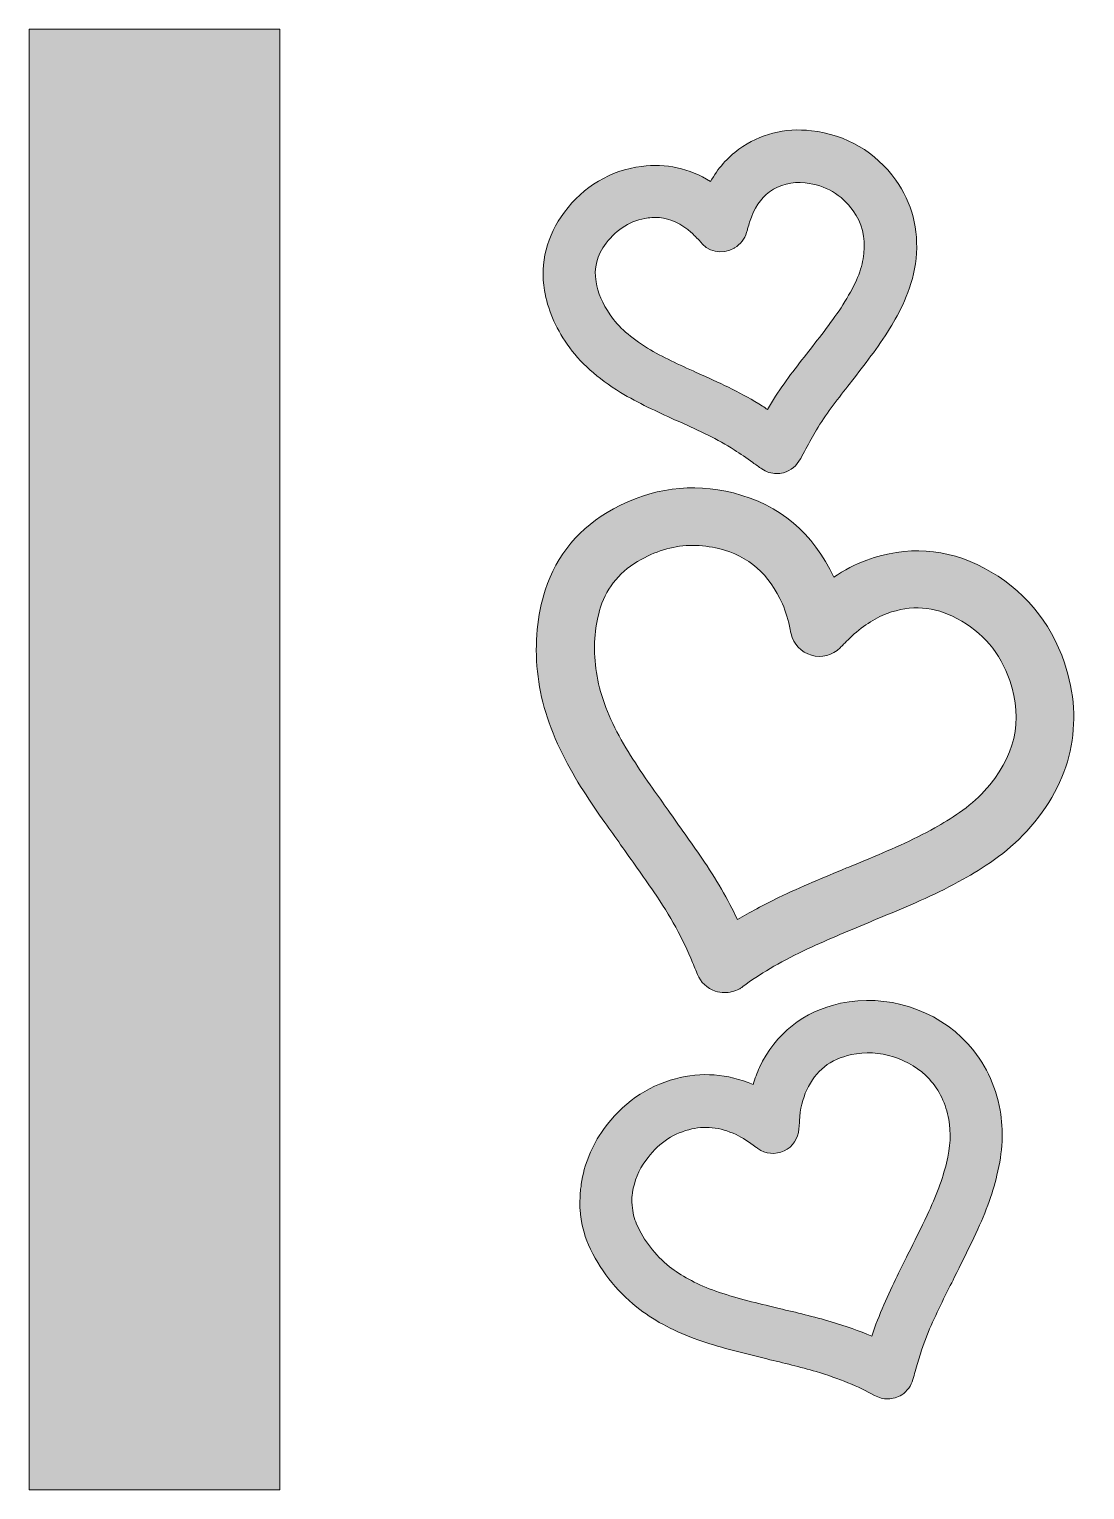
# Model space of a CAD drawing. Header units: inches. Extents: x -11 to 22.4, y -2.2 to 15.4.
# Drawn here: x -10.33 to -5.28, y 0.38 to 7.38 of the extents above; entities that cross this region are included whole.
import ezdxf

# ---------------------------------------------------------------- set-up
doc = ezdxf.new("R2010")
doc.units = ezdxf.units.IN
doc.header["$MEASUREMENT"] = 0
doc.layers.add('Layer 1', color=7, linetype='Continuous')

msp = doc.modelspace()

# ---------------------------------------------------------------- hatches: boundary and pattern name
at = {"layer": 'Layer 1', "true_color": 0xcbc6c6}
h = msp.add_hatch(color=9, dxfattribs=at)
h.dxf.hatch_style = 2
h.paths.add_polyline_path([(-9.1339, 0.3833), (-10.3339, 0.3833), (-10.3339, 7.3833), (-9.1339, 7.3833)])
at = {"layer": 'Layer 1', "true_color": 0xe30781}
h = msp.add_hatch(color=222, dxfattribs=at)
h.dxf.hatch_style = 2
edge = h.paths.add_edge_path()
edge.add_spline(control_points=[(-6.7531, 5.2536), (-6.7781, 5.2536), (-6.8031, 5.262), (-6.8239, 5.2759), (-6.8378, 5.2856), (-6.8531, 5.2967), (-6.867, 5.3064), (-6.8975, 5.3286), (-6.9267, 5.3481), (-6.9559, 5.3675), (-7.0364, 5.4189), (-7.1239, 5.4592), (-7.217, 5.5009), (-7.217, 5.5009), (-7.242, 5.512), (-7.242, 5.512), (-7.3267, 5.5509), (-7.4156, 5.5911), (-7.5003, 5.6425), (-7.6114, 5.7106), (-7.6961, 5.7856), (-7.7559, 5.8731), (-7.8142, 5.9578), (-7.8503, 6.0425), (-7.8656, 6.1314), (-7.8878, 6.2634), (-7.8545, 6.3925), (-7.7698, 6.5064), (-7.6781, 6.63), (-7.5503, 6.7064), (-7.4003, 6.7259), (-7.2836, 6.7411), (-7.1711, 6.7161), (-7.0698, 6.6536), (-7.035, 6.7161), (-6.9892, 6.7675), (-6.9336, 6.8078), (-6.8323, 6.8814), (-6.7156, 6.912), (-6.5864, 6.8967), (-6.4184, 6.8773), (-6.2795, 6.7953), (-6.1823, 6.6606), (-6.1045, 6.5509), (-6.0711, 6.4245), (-6.085, 6.2842), (-6.0989, 6.1495), (-6.1573, 6.0384), (-6.2017, 5.9648), (-6.2559, 5.8731), (-6.3211, 5.7898), (-6.3823, 5.7106), (-6.3823, 5.7106), (-6.4114, 5.6731), (-6.4114, 5.6731), (-6.467, 5.6023), (-6.5184, 5.5356), (-6.5628, 5.4634), (-6.5795, 5.4342), (-6.5961, 5.4036), (-6.6128, 5.3717), (-6.6211, 5.3564), (-6.6295, 5.3411), (-6.6378, 5.3259), (-6.6378, 5.3259), (-6.6392, 5.3245), (-6.6392, 5.3245), (-6.6559, 5.2911), (-6.685, 5.2675), (-6.7198, 5.2578), (-6.7323, 5.255), (-6.7434, 5.2536), (-6.7531, 5.2536)], knot_values=[0, 0, 0, 0, 1, 1, 1, 2, 2, 2, 3, 3, 3, 4, 4, 4, 5, 5, 5, 6, 6, 6, 7, 7, 7, 8, 8, 8, 9, 9, 9, 10, 10, 10, 11, 11, 11, 12, 12, 12, 13, 13, 13, 14, 14, 14, 15, 15, 15, 16, 16, 16, 17, 17, 17, 18, 18, 18, 19, 19, 19, 20, 20, 20, 21, 21, 21, 22, 22, 22, 23, 23, 23, 24, 24, 24, 24], degree=3, periodic=1)
edge = h.paths.add_edge_path()
edge.add_spline(control_points=[(-7.335, 6.4814), (-7.3461, 6.4814), (-7.3573, 6.48), (-7.3684, 6.4786), (-7.4517, 6.4675), (-7.517, 6.4273), (-7.5698, 6.3578), (-7.6142, 6.2995), (-7.6295, 6.2384), (-7.6184, 6.1731), (-7.61, 6.1203), (-7.5878, 6.0689), (-7.5503, 6.0148), (-7.51, 5.955), (-7.4531, 5.905), (-7.3711, 5.855), (-7.2989, 5.8106), (-7.2211, 5.7759), (-7.1378, 5.7384), (-7.1378, 5.7384), (-7.1128, 5.7273), (-7.1128, 5.7273), (-7.0156, 5.6828), (-6.9156, 5.637), (-6.8211, 5.5773), (-6.8128, 5.5717), (-6.8045, 5.5661), (-6.7961, 5.5606), (-6.7906, 5.5717), (-6.7836, 5.5814), (-6.7781, 5.5925), (-6.7267, 5.6773), (-6.6684, 5.7523), (-6.61, 5.8259), (-6.61, 5.8259), (-6.5809, 5.8634), (-6.5809, 5.8634), (-6.5211, 5.9411), (-6.4642, 6.0134), (-6.417, 6.0925), (-6.367, 6.1759), (-6.342, 6.2425), (-6.335, 6.3078), (-6.3267, 6.387), (-6.3434, 6.455), (-6.3864, 6.5134), (-6.442, 6.5911), (-6.5184, 6.6356), (-6.6156, 6.6467), (-6.6809, 6.6536), (-6.7378, 6.6398), (-6.7864, 6.6036), (-6.8309, 6.5717), (-6.8614, 6.5259), (-6.8823, 6.4592), (-6.885, 6.4495), (-6.8878, 6.4384), (-6.892, 6.4273), (-6.8934, 6.4203), (-6.8948, 6.4148), (-6.8975, 6.4092), (-6.9059, 6.3786), (-6.9267, 6.3523), (-6.9545, 6.3356), (-6.9545, 6.3356), (-6.9559, 6.3342), (-6.9559, 6.3342), (-7.0128, 6.3009), (-7.0878, 6.3161), (-7.1239, 6.3717), (-7.1281, 6.3759), (-7.1323, 6.38), (-7.1364, 6.3842), (-7.1517, 6.3995), (-7.1656, 6.4134), (-7.1781, 6.4231), (-7.2295, 6.462), (-7.2809, 6.4814), (-7.335, 6.4814)], knot_values=[0, 0, 0, 0, 1, 1, 1, 2, 2, 2, 3, 3, 3, 4, 4, 4, 5, 5, 5, 6, 6, 6, 7, 7, 7, 8, 8, 8, 9, 9, 9, 10, 10, 10, 11, 11, 11, 12, 12, 12, 13, 13, 13, 14, 14, 14, 15, 15, 15, 16, 16, 16, 17, 17, 17, 18, 18, 18, 19, 19, 19, 20, 20, 20, 21, 21, 21, 22, 22, 22, 23, 23, 23, 24, 24, 24, 25, 25, 25, 26, 26, 26, 26], degree=3, periodic=1)
edge = h.paths.add_edge_path()
edge.add_spline(control_points=[(-7.1156, 6.3634), (-7.1156, 6.3634), (-7.1156, 6.3634), (-7.1156, 6.3634), (-7.1156, 6.3634), (-7.1156, 6.3634), (-7.1156, 6.3634)], knot_values=[0, 0, 0, 0, 1, 1, 1, 2, 2, 2, 2], degree=3, periodic=1)
h = msp.add_hatch(color=222, dxfattribs=at)
h.dxf.hatch_style = 2
edge = h.paths.add_edge_path()
edge.add_spline(control_points=[(-7.0031, 2.7661), (-7.0184, 2.7661), (-7.0336, 2.7689), (-7.0475, 2.7731), (-7.0864, 2.787), (-7.117, 2.8161), (-7.1323, 2.8536), (-7.1323, 2.8536), (-7.1406, 2.8731), (-7.1406, 2.8731), (-7.1461, 2.8856), (-7.1503, 2.8981), (-7.1559, 2.9106), (-7.2017, 3.0231), (-7.2628, 3.1342), (-7.342, 3.2495), (-7.3934, 3.3245), (-7.4475, 3.4009), (-7.5003, 3.4745), (-7.5253, 3.5106), (-7.5503, 3.5453), (-7.5767, 3.5814), (-7.642, 3.6745), (-7.717, 3.7856), (-7.7781, 3.9078), (-7.8461, 4.0439), (-7.8864, 4.1745), (-7.8989, 4.305), (-7.9128, 4.4425), (-7.9003, 4.5731), (-7.8614, 4.6953), (-7.8073, 4.8634), (-7.6975, 4.9953), (-7.535, 5.0842), (-7.3517, 5.1842), (-7.1586, 5.2106), (-6.96, 5.1606), (-6.7392, 5.105), (-6.5767, 4.9689), (-6.4795, 4.7564), (-6.4295, 4.7911), (-6.3767, 4.8189), (-6.3211, 4.8384), (-6.1323, 4.9092), (-5.9378, 4.8967), (-5.7586, 4.8009), (-5.5739, 4.7023), (-5.4406, 4.5453), (-5.3739, 4.3467), (-5.2767, 4.0564), (-5.3392, 3.7773), (-5.5545, 3.5398), (-5.6517, 3.4328), (-5.7684, 3.3606), (-5.86, 3.3092), (-5.9809, 3.2411), (-6.1045, 3.1884), (-6.2211, 3.1398), (-6.2517, 3.1273), (-6.2836, 3.1148), (-6.3142, 3.1009), (-6.417, 3.0578), (-6.5239, 3.0148), (-6.6239, 2.9661), (-6.7434, 2.9092), (-6.835, 2.855), (-6.9142, 2.7953), (-6.9225, 2.7884), (-6.9295, 2.7856), (-6.9336, 2.7828), (-6.9531, 2.7731), (-6.9781, 2.7661), (-7.0031, 2.7661)], knot_values=[0, 0, 0, 0, 1, 1, 1, 2, 2, 2, 3, 3, 3, 4, 4, 4, 5, 5, 5, 6, 6, 6, 7, 7, 7, 8, 8, 8, 9, 9, 9, 10, 10, 10, 11, 11, 11, 12, 12, 12, 13, 13, 13, 14, 14, 14, 15, 15, 15, 16, 16, 16, 17, 17, 17, 18, 18, 18, 19, 19, 19, 20, 20, 20, 21, 21, 21, 22, 22, 22, 23, 23, 23, 24, 24, 24, 24], degree=3, periodic=1)
edge = h.paths.add_edge_path()
edge.add_spline(control_points=[(-7.1559, 4.9092), (-7.2392, 4.9092), (-7.3211, 4.887), (-7.4017, 4.8425), (-7.5003, 4.7884), (-7.5642, 4.7134), (-7.5961, 4.6134), (-7.6239, 4.5273), (-7.6323, 4.437), (-7.6211, 4.337), (-7.6114, 4.2398), (-7.5809, 4.1425), (-7.5281, 4.0356), (-7.4753, 3.9314), (-7.41, 3.8342), (-7.3475, 3.7453), (-7.3225, 3.7106), (-7.2975, 3.6745), (-7.2725, 3.6398), (-7.2198, 3.5648), (-7.1642, 3.487), (-7.1114, 3.4106), (-7.0434, 3.3106), (-6.9864, 3.2134), (-6.9406, 3.1161), (-6.8823, 3.1509), (-6.817, 3.1856), (-6.7434, 3.2217), (-6.6364, 3.2731), (-6.5253, 3.3189), (-6.4184, 3.3634), (-6.3878, 3.3759), (-6.3573, 3.3884), (-6.3267, 3.4009), (-6.2184, 3.4467), (-6.1017, 3.4953), (-5.9948, 3.5564), (-5.9225, 3.5967), (-5.8295, 3.6536), (-5.7586, 3.7314), (-5.61, 3.8939), (-5.5698, 4.0675), (-5.6364, 4.262), (-5.6809, 4.3939), (-5.7656, 4.4939), (-5.8892, 4.5592), (-5.9989, 4.6175), (-6.1086, 4.6259), (-6.2239, 4.5828), (-6.2864, 4.5592), (-6.3448, 4.5203), (-6.4031, 4.4648), (-6.4128, 4.455), (-6.4225, 4.4453), (-6.4323, 4.4356), (-6.4378, 4.43), (-6.4434, 4.4245), (-6.4489, 4.4189), (-6.485, 4.3828), (-6.5378, 4.3689), (-6.5864, 4.3828), (-6.635, 4.3967), (-6.6725, 4.437), (-6.6836, 4.4856), (-6.6836, 4.4856), (-6.685, 4.4911), (-6.685, 4.4911), (-6.6864, 4.4967), (-6.6878, 4.5023), (-6.6878, 4.5064), (-6.6961, 4.5495), (-6.7086, 4.5911), (-6.7253, 4.6286), (-6.7878, 4.7717), (-6.8864, 4.8592), (-7.0295, 4.8939), (-7.0711, 4.9036), (-7.1142, 4.9092), (-7.1559, 4.9092)], knot_values=[0, 0, 0, 0, 1, 1, 1, 2, 2, 2, 3, 3, 3, 4, 4, 4, 5, 5, 5, 6, 6, 6, 7, 7, 7, 8, 8, 8, 9, 9, 9, 10, 10, 10, 11, 11, 11, 12, 12, 12, 13, 13, 13, 14, 14, 14, 15, 15, 15, 16, 16, 16, 17, 17, 17, 18, 18, 18, 19, 19, 19, 20, 20, 20, 21, 21, 21, 22, 22, 22, 23, 23, 23, 24, 24, 24, 25, 25, 25, 26, 26, 26, 26], degree=3, periodic=1)
h = msp.add_hatch(color=222, dxfattribs=at)
h.dxf.hatch_style = 2
edge = h.paths.add_edge_path()
edge.add_spline(control_points=[(-6.2198, 0.8189), (-6.2406, 0.8189), (-6.2628, 0.8245), (-6.2836, 0.8356), (-6.3628, 0.88), (-6.4517, 0.9161), (-6.5642, 0.9495), (-6.6406, 0.9717), (-6.7184, 0.9911), (-6.8003, 1.0106), (-6.8003, 1.0106), (-6.8448, 1.0217), (-6.8448, 1.0217), (-6.9475, 1.0467), (-7.0489, 1.0717), (-7.1489, 1.1092), (-7.2573, 1.1495), (-7.3475, 1.1981), (-7.4225, 1.2592), (-7.5239, 1.3397), (-7.6017, 1.4411), (-7.6545, 1.5578), (-7.6767, 1.6092), (-7.6906, 1.6648), (-7.6948, 1.7259), (-7.6961, 1.7342), (-7.6975, 1.7425), (-7.6961, 1.7495), (-7.6961, 1.7495), (-7.6948, 1.7995), (-7.6948, 1.7995), (-7.6948, 1.805), (-7.6948, 1.8092), (-7.6934, 1.8148), (-7.6934, 1.8148), (-7.692, 1.8245), (-7.692, 1.8245), (-7.6906, 1.8328), (-7.6892, 1.8411), (-7.6892, 1.8481), (-7.6753, 1.9425), (-7.6392, 2.0314), (-7.5823, 2.1106), (-7.4934, 2.2342), (-7.3781, 2.3161), (-7.2378, 2.3536), (-7.1142, 2.387), (-6.9892, 2.3773), (-6.8656, 2.3259), (-6.8573, 2.3536), (-6.8461, 2.3814), (-6.835, 2.4078), (-6.7586, 2.5703), (-6.6253, 2.6759), (-6.4475, 2.7148), (-6.2281, 2.762), (-5.9892, 2.687), (-5.8378, 2.5217), (-5.7573, 2.4328), (-5.7045, 2.3259), (-5.6823, 2.2023), (-5.6656, 2.105), (-5.6698, 2.0036), (-5.6975, 1.8911), (-5.7198, 1.7967), (-5.7559, 1.7009), (-5.8086, 1.5911), (-5.8392, 1.5273), (-5.8711, 1.462), (-5.9017, 1.4009), (-5.9184, 1.3661), (-5.9364, 1.3328), (-5.9531, 1.2981), (-5.9934, 1.2161), (-6.035, 1.1273), (-6.0642, 1.0356), (-6.0725, 1.0078), (-6.0809, 0.98), (-6.0892, 0.9509), (-6.0934, 0.9384), (-6.0961, 0.9245), (-6.1003, 0.912), (-6.1086, 0.8828), (-6.1267, 0.8564), (-6.1531, 0.8384), (-6.1739, 0.8259), (-6.1975, 0.8189), (-6.2198, 0.8189)], knot_values=[0, 0, 0, 0, 1, 1, 1, 2, 2, 2, 3, 3, 3, 4, 4, 4, 5, 5, 5, 6, 6, 6, 7, 7, 7, 8, 8, 8, 9, 9, 9, 10, 10, 10, 11, 11, 11, 12, 12, 12, 13, 13, 13, 14, 14, 14, 15, 15, 15, 16, 16, 16, 17, 17, 17, 18, 18, 18, 19, 19, 19, 20, 20, 20, 21, 21, 21, 22, 22, 22, 23, 23, 23, 24, 24, 24, 25, 25, 25, 26, 26, 26, 27, 27, 27, 28, 28, 28, 29, 29, 29, 29], degree=3, periodic=1)
edge = h.paths.add_edge_path()
edge.add_spline(control_points=[(-7.4461, 1.7564), (-7.4461, 1.7536), (-7.4461, 1.7509), (-7.4448, 1.7467), (-7.4434, 1.7134), (-7.4364, 1.6842), (-7.4239, 1.6564), (-7.3878, 1.5759), (-7.3364, 1.5092), (-7.2656, 1.4523), (-7.2114, 1.4092), (-7.1448, 1.3731), (-7.06, 1.3411), (-6.9725, 1.3092), (-6.8809, 1.2856), (-6.785, 1.2634), (-6.785, 1.2634), (-6.7406, 1.2523), (-6.7406, 1.2523), (-6.6586, 1.2328), (-6.5753, 1.2134), (-6.492, 1.1884), (-6.4211, 1.1675), (-6.3573, 1.1453), (-6.2975, 1.1203), (-6.2628, 1.2231), (-6.2184, 1.3189), (-6.1753, 1.4078), (-6.1586, 1.4425), (-6.1406, 1.4773), (-6.1239, 1.512), (-6.0934, 1.5731), (-6.0614, 1.637), (-6.0323, 1.6995), (-5.9878, 1.7925), (-5.9586, 1.8717), (-5.9392, 1.9495), (-5.9198, 2.0272), (-5.917, 2.0953), (-5.9281, 2.1578), (-5.942, 2.2342), (-5.9725, 2.2981), (-6.0211, 2.3509), (-6.1128, 2.4509), (-6.2628, 2.4981), (-6.3948, 2.4689), (-6.4975, 2.4467), (-6.5656, 2.3925), (-6.6086, 2.2995), (-6.6281, 2.2578), (-6.6406, 2.2092), (-6.6434, 2.1509), (-6.6434, 2.1425), (-6.6448, 2.1342), (-6.6448, 2.1259), (-6.6448, 2.1259), (-6.6461, 2.1134), (-6.6461, 2.1134), (-6.6489, 2.0675), (-6.6753, 2.0272), (-6.717, 2.0078), (-6.7586, 1.9884), (-6.8073, 1.9925), (-6.8434, 2.0189), (-6.8434, 2.0189), (-6.8448, 2.0203), (-6.8448, 2.0203), (-6.8475, 2.0231), (-6.8503, 2.0245), (-6.8531, 2.0259), (-6.885, 2.0509), (-6.9156, 2.0703), (-6.9475, 2.0856), (-7.0253, 2.1217), (-7.0989, 2.13), (-7.1739, 2.1092), (-7.2573, 2.087), (-7.3253, 2.0384), (-7.3795, 1.962), (-7.4142, 1.9147), (-7.435, 1.8634), (-7.4434, 1.8078), (-7.4448, 1.8009), (-7.4448, 1.7939), (-7.4461, 1.787), (-7.4461, 1.787), (-7.4461, 1.7842), (-7.4461, 1.7842), (-7.4461, 1.7842), (-7.4461, 1.7564), (-7.4461, 1.7564)], knot_values=[0, 0, 0, 0, 1, 1, 1, 2, 2, 2, 3, 3, 3, 4, 4, 4, 5, 5, 5, 6, 6, 6, 7, 7, 7, 8, 8, 8, 9, 9, 9, 10, 10, 10, 11, 11, 11, 12, 12, 12, 13, 13, 13, 14, 14, 14, 15, 15, 15, 16, 16, 16, 17, 17, 17, 18, 18, 18, 19, 19, 19, 20, 20, 20, 21, 21, 21, 22, 22, 22, 23, 23, 23, 24, 24, 24, 25, 25, 25, 26, 26, 26, 27, 27, 27, 28, 28, 28, 29, 29, 29, 30, 30, 30, 30], degree=3, periodic=1)
edge = h.paths.add_edge_path()
edge.add_spline(control_points=[(-7.6934, 1.7134), (-7.6934, 1.7134), (-7.6934, 1.7134), (-7.6934, 1.7134), (-7.6934, 1.7134), (-7.6934, 1.7134), (-7.6934, 1.7134)], knot_values=[0, 0, 0, 0, 1, 1, 1, 2, 2, 2, 2], degree=3, periodic=1)

# ---------------------------------------------------------------- linework, layer by layer
at = {"layer": 'Layer 1', "lineweight": 0}
msp.add_lwpolyline([(-9.1339, 0.3833), (-10.3339, 0.3833), (-10.3339, 7.3833), (-9.1339, 7.3833), (-9.1339, 0.3833)], dxfattribs=at)
for points, knots in [([(-6.7531, 5.2536), (-6.7781, 5.2536), (-6.8031, 5.262), (-6.8239, 5.2759), (-6.8378, 5.2856), (-6.8531, 5.2967), (-6.867, 5.3064), (-6.8975, 5.3286), (-6.9267, 5.3481), (-6.9559, 5.3675), (-7.0364, 5.4189), (-7.1239, 5.4592), (-7.217, 5.5009), (-7.217, 5.5009), (-7.242, 5.512), (-7.242, 5.512), (-7.3267, 5.5509), (-7.4156, 5.5911), (-7.5003, 5.6425), (-7.6114, 5.7106), (-7.6961, 5.7856), (-7.7559, 5.8731), (-7.8142, 5.9578), (-7.8503, 6.0425), (-7.8656, 6.1314), (-7.8878, 6.2634), (-7.8545, 6.3925), (-7.7698, 6.5064), (-7.6781, 6.63), (-7.5503, 6.7064), (-7.4003, 6.7259), (-7.2836, 6.7411), (-7.1711, 6.7161), (-7.0698, 6.6536), (-7.035, 6.7161), (-6.9892, 6.7675), (-6.9336, 6.8078), (-6.8323, 6.8814), (-6.7156, 6.912), (-6.5864, 6.8967), (-6.4184, 6.8773), (-6.2795, 6.7953), (-6.1823, 6.6606), (-6.1045, 6.5509), (-6.0711, 6.4245), (-6.085, 6.2842), (-6.0989, 6.1495), (-6.1573, 6.0384), (-6.2017, 5.9648), (-6.2559, 5.8731), (-6.3211, 5.7898), (-6.3823, 5.7106), (-6.3823, 5.7106), (-6.4114, 5.6731), (-6.4114, 5.6731), (-6.467, 5.6023), (-6.5184, 5.5356), (-6.5628, 5.4634), (-6.5795, 5.4342), (-6.5961, 5.4036), (-6.6128, 5.3717), (-6.6211, 5.3564), (-6.6295, 5.3411), (-6.6378, 5.3259), (-6.6378, 5.3259), (-6.6392, 5.3245), (-6.6392, 5.3245), (-6.6559, 5.2911), (-6.685, 5.2675), (-6.7198, 5.2578), (-6.7323, 5.255), (-6.7434, 5.2536), (-6.7531, 5.2536)], [0, 0, 0, 0, 1, 1, 1, 2, 2, 2, 3, 3, 3, 4, 4, 4, 5, 5, 5, 6, 6, 6, 7, 7, 7, 8, 8, 8, 9, 9, 9, 10, 10, 10, 11, 11, 11, 12, 12, 12, 13, 13, 13, 14, 14, 14, 15, 15, 15, 16, 16, 16, 17, 17, 17, 18, 18, 18, 19, 19, 19, 20, 20, 20, 21, 21, 21, 22, 22, 22, 23, 23, 23, 24, 24, 24, 24]), ([(-7.335, 6.4814), (-7.3461, 6.4814), (-7.3573, 6.48), (-7.3684, 6.4786), (-7.4517, 6.4675), (-7.517, 6.4273), (-7.5698, 6.3578), (-7.6142, 6.2995), (-7.6295, 6.2384), (-7.6184, 6.1731), (-7.61, 6.1203), (-7.5878, 6.0689), (-7.5503, 6.0148), (-7.51, 5.955), (-7.4531, 5.905), (-7.3711, 5.855), (-7.2989, 5.8106), (-7.2211, 5.7759), (-7.1378, 5.7384), (-7.1378, 5.7384), (-7.1128, 5.7273), (-7.1128, 5.7273), (-7.0156, 5.6828), (-6.9156, 5.637), (-6.8211, 5.5773), (-6.8128, 5.5717), (-6.8045, 5.5661), (-6.7961, 5.5606), (-6.7906, 5.5717), (-6.7836, 5.5814), (-6.7781, 5.5925), (-6.7267, 5.6773), (-6.6684, 5.7523), (-6.61, 5.8259), (-6.61, 5.8259), (-6.5809, 5.8634), (-6.5809, 5.8634), (-6.5211, 5.9411), (-6.4642, 6.0134), (-6.417, 6.0925), (-6.367, 6.1759), (-6.342, 6.2425), (-6.335, 6.3078), (-6.3267, 6.387), (-6.3434, 6.455), (-6.3864, 6.5134), (-6.442, 6.5911), (-6.5184, 6.6356), (-6.6156, 6.6467), (-6.6809, 6.6536), (-6.7378, 6.6398), (-6.7864, 6.6036), (-6.8309, 6.5717), (-6.8614, 6.5259), (-6.8823, 6.4592), (-6.885, 6.4495), (-6.8878, 6.4384), (-6.892, 6.4273), (-6.8934, 6.4203), (-6.8948, 6.4148), (-6.8975, 6.4092), (-6.9059, 6.3786), (-6.9267, 6.3523), (-6.9545, 6.3356), (-6.9545, 6.3356), (-6.9559, 6.3342), (-6.9559, 6.3342), (-7.0128, 6.3009), (-7.0878, 6.3161), (-7.1239, 6.3717), (-7.1281, 6.3759), (-7.1323, 6.38), (-7.1364, 6.3842), (-7.1517, 6.3995), (-7.1656, 6.4134), (-7.1781, 6.4231), (-7.2295, 6.462), (-7.2809, 6.4814), (-7.335, 6.4814)], [0, 0, 0, 0, 1, 1, 1, 2, 2, 2, 3, 3, 3, 4, 4, 4, 5, 5, 5, 6, 6, 6, 7, 7, 7, 8, 8, 8, 9, 9, 9, 10, 10, 10, 11, 11, 11, 12, 12, 12, 13, 13, 13, 14, 14, 14, 15, 15, 15, 16, 16, 16, 17, 17, 17, 18, 18, 18, 19, 19, 19, 20, 20, 20, 21, 21, 21, 22, 22, 22, 23, 23, 23, 24, 24, 24, 25, 25, 25, 26, 26, 26, 26]), ([(-7.0031, 2.7661), (-7.0184, 2.7661), (-7.0336, 2.7689), (-7.0475, 2.7731), (-7.0864, 2.787), (-7.117, 2.8161), (-7.1323, 2.8536), (-7.1323, 2.8536), (-7.1406, 2.8731), (-7.1406, 2.8731), (-7.1461, 2.8856), (-7.1503, 2.8981), (-7.1559, 2.9106), (-7.2017, 3.0231), (-7.2628, 3.1342), (-7.342, 3.2495), (-7.3934, 3.3245), (-7.4475, 3.4009), (-7.5003, 3.4745), (-7.5253, 3.5106), (-7.5503, 3.5453), (-7.5767, 3.5814), (-7.642, 3.6745), (-7.717, 3.7856), (-7.7781, 3.9078), (-7.8461, 4.0439), (-7.8864, 4.1745), (-7.8989, 4.305), (-7.9128, 4.4425), (-7.9003, 4.5731), (-7.8614, 4.6953), (-7.8073, 4.8634), (-7.6975, 4.9953), (-7.535, 5.0842), (-7.3517, 5.1842), (-7.1586, 5.2106), (-6.96, 5.1606), (-6.7392, 5.105), (-6.5767, 4.9689), (-6.4795, 4.7564), (-6.4295, 4.7911), (-6.3767, 4.8189), (-6.3211, 4.8384), (-6.1323, 4.9092), (-5.9378, 4.8967), (-5.7586, 4.8009), (-5.5739, 4.7023), (-5.4406, 4.5453), (-5.3739, 4.3467), (-5.2767, 4.0564), (-5.3392, 3.7773), (-5.5545, 3.5398), (-5.6517, 3.4328), (-5.7684, 3.3606), (-5.86, 3.3092), (-5.9809, 3.2411), (-6.1045, 3.1884), (-6.2211, 3.1398), (-6.2517, 3.1273), (-6.2836, 3.1148), (-6.3142, 3.1009), (-6.417, 3.0578), (-6.5239, 3.0148), (-6.6239, 2.9661), (-6.7434, 2.9092), (-6.835, 2.855), (-6.9142, 2.7953), (-6.9225, 2.7884), (-6.9295, 2.7856), (-6.9336, 2.7828), (-6.9531, 2.7731), (-6.9781, 2.7661), (-7.0031, 2.7661)], [0, 0, 0, 0, 1, 1, 1, 2, 2, 2, 3, 3, 3, 4, 4, 4, 5, 5, 5, 6, 6, 6, 7, 7, 7, 8, 8, 8, 9, 9, 9, 10, 10, 10, 11, 11, 11, 12, 12, 12, 13, 13, 13, 14, 14, 14, 15, 15, 15, 16, 16, 16, 17, 17, 17, 18, 18, 18, 19, 19, 19, 20, 20, 20, 21, 21, 21, 22, 22, 22, 23, 23, 23, 24, 24, 24, 24]), ([(-7.1559, 4.9092), (-7.2392, 4.9092), (-7.3211, 4.887), (-7.4017, 4.8425), (-7.5003, 4.7884), (-7.5642, 4.7134), (-7.5961, 4.6134), (-7.6239, 4.5273), (-7.6323, 4.437), (-7.6211, 4.337), (-7.6114, 4.2398), (-7.5809, 4.1425), (-7.5281, 4.0356), (-7.4753, 3.9314), (-7.41, 3.8342), (-7.3475, 3.7453), (-7.3225, 3.7106), (-7.2975, 3.6745), (-7.2725, 3.6398), (-7.2198, 3.5648), (-7.1642, 3.487), (-7.1114, 3.4106), (-7.0434, 3.3106), (-6.9864, 3.2134), (-6.9406, 3.1161), (-6.8823, 3.1509), (-6.817, 3.1856), (-6.7434, 3.2217), (-6.6364, 3.2731), (-6.5253, 3.3189), (-6.4184, 3.3634), (-6.3878, 3.3759), (-6.3573, 3.3884), (-6.3267, 3.4009), (-6.2184, 3.4467), (-6.1017, 3.4953), (-5.9948, 3.5564), (-5.9225, 3.5967), (-5.8295, 3.6536), (-5.7586, 3.7314), (-5.61, 3.8939), (-5.5698, 4.0675), (-5.6364, 4.262), (-5.6809, 4.3939), (-5.7656, 4.4939), (-5.8892, 4.5592), (-5.9989, 4.6175), (-6.1086, 4.6259), (-6.2239, 4.5828), (-6.2864, 4.5592), (-6.3448, 4.5203), (-6.4031, 4.4648), (-6.4128, 4.455), (-6.4225, 4.4453), (-6.4323, 4.4356), (-6.4378, 4.43), (-6.4434, 4.4245), (-6.4489, 4.4189), (-6.485, 4.3828), (-6.5378, 4.3689), (-6.5864, 4.3828), (-6.635, 4.3967), (-6.6725, 4.437), (-6.6836, 4.4856), (-6.6836, 4.4856), (-6.685, 4.4911), (-6.685, 4.4911), (-6.6864, 4.4967), (-6.6878, 4.5023), (-6.6878, 4.5064), (-6.6961, 4.5495), (-6.7086, 4.5911), (-6.7253, 4.6286), (-6.7878, 4.7717), (-6.8864, 4.8592), (-7.0295, 4.8939), (-7.0711, 4.9036), (-7.1142, 4.9092), (-7.1559, 4.9092)], [0, 0, 0, 0, 1, 1, 1, 2, 2, 2, 3, 3, 3, 4, 4, 4, 5, 5, 5, 6, 6, 6, 7, 7, 7, 8, 8, 8, 9, 9, 9, 10, 10, 10, 11, 11, 11, 12, 12, 12, 13, 13, 13, 14, 14, 14, 15, 15, 15, 16, 16, 16, 17, 17, 17, 18, 18, 18, 19, 19, 19, 20, 20, 20, 21, 21, 21, 22, 22, 22, 23, 23, 23, 24, 24, 24, 25, 25, 25, 26, 26, 26, 26]), ([(-6.2198, 0.8189), (-6.2406, 0.8189), (-6.2628, 0.8245), (-6.2836, 0.8356), (-6.3628, 0.88), (-6.4517, 0.9161), (-6.5642, 0.9495), (-6.6406, 0.9717), (-6.7184, 0.9911), (-6.8003, 1.0106), (-6.8003, 1.0106), (-6.8448, 1.0217), (-6.8448, 1.0217), (-6.9475, 1.0467), (-7.0489, 1.0717), (-7.1489, 1.1092), (-7.2573, 1.1495), (-7.3475, 1.1981), (-7.4225, 1.2592), (-7.5239, 1.3397), (-7.6017, 1.4411), (-7.6545, 1.5578), (-7.6767, 1.6092), (-7.6906, 1.6648), (-7.6948, 1.7259), (-7.6961, 1.7342), (-7.6975, 1.7425), (-7.6961, 1.7495), (-7.6961, 1.7495), (-7.6948, 1.7995), (-7.6948, 1.7995), (-7.6948, 1.805), (-7.6948, 1.8092), (-7.6934, 1.8148), (-7.6934, 1.8148), (-7.692, 1.8245), (-7.692, 1.8245), (-7.6906, 1.8328), (-7.6892, 1.8411), (-7.6892, 1.8481), (-7.6753, 1.9425), (-7.6392, 2.0314), (-7.5823, 2.1106), (-7.4934, 2.2342), (-7.3781, 2.3161), (-7.2378, 2.3536), (-7.1142, 2.387), (-6.9892, 2.3773), (-6.8656, 2.3259), (-6.8573, 2.3536), (-6.8461, 2.3814), (-6.835, 2.4078), (-6.7586, 2.5703), (-6.6253, 2.6759), (-6.4475, 2.7148), (-6.2281, 2.762), (-5.9892, 2.687), (-5.8378, 2.5217), (-5.7573, 2.4328), (-5.7045, 2.3259), (-5.6823, 2.2023), (-5.6656, 2.105), (-5.6698, 2.0036), (-5.6975, 1.8911), (-5.7198, 1.7967), (-5.7559, 1.7009), (-5.8086, 1.5911), (-5.8392, 1.5273), (-5.8711, 1.462), (-5.9017, 1.4009), (-5.9184, 1.3661), (-5.9364, 1.3328), (-5.9531, 1.2981), (-5.9934, 1.2161), (-6.035, 1.1273), (-6.0642, 1.0356), (-6.0725, 1.0078), (-6.0809, 0.98), (-6.0892, 0.9509), (-6.0934, 0.9384), (-6.0961, 0.9245), (-6.1003, 0.912), (-6.1086, 0.8828), (-6.1267, 0.8564), (-6.1531, 0.8384), (-6.1739, 0.8259), (-6.1975, 0.8189), (-6.2198, 0.8189)], [0, 0, 0, 0, 1, 1, 1, 2, 2, 2, 3, 3, 3, 4, 4, 4, 5, 5, 5, 6, 6, 6, 7, 7, 7, 8, 8, 8, 9, 9, 9, 10, 10, 10, 11, 11, 11, 12, 12, 12, 13, 13, 13, 14, 14, 14, 15, 15, 15, 16, 16, 16, 17, 17, 17, 18, 18, 18, 19, 19, 19, 20, 20, 20, 21, 21, 21, 22, 22, 22, 23, 23, 23, 24, 24, 24, 25, 25, 25, 26, 26, 26, 27, 27, 27, 28, 28, 28, 29, 29, 29, 29]), ([(-7.4461, 1.7564), (-7.4461, 1.7536), (-7.4461, 1.7509), (-7.4448, 1.7467), (-7.4434, 1.7134), (-7.4364, 1.6842), (-7.4239, 1.6564), (-7.3878, 1.5759), (-7.3364, 1.5092), (-7.2656, 1.4523), (-7.2114, 1.4092), (-7.1448, 1.3731), (-7.06, 1.3411), (-6.9725, 1.3092), (-6.8809, 1.2856), (-6.785, 1.2634), (-6.785, 1.2634), (-6.7406, 1.2523), (-6.7406, 1.2523), (-6.6586, 1.2328), (-6.5753, 1.2134), (-6.492, 1.1884), (-6.4211, 1.1675), (-6.3573, 1.1453), (-6.2975, 1.1203), (-6.2628, 1.2231), (-6.2184, 1.3189), (-6.1753, 1.4078), (-6.1586, 1.4425), (-6.1406, 1.4773), (-6.1239, 1.512), (-6.0934, 1.5731), (-6.0614, 1.637), (-6.0323, 1.6995), (-5.9878, 1.7925), (-5.9586, 1.8717), (-5.9392, 1.9495), (-5.9198, 2.0272), (-5.917, 2.0953), (-5.9281, 2.1578), (-5.942, 2.2342), (-5.9725, 2.2981), (-6.0211, 2.3509), (-6.1128, 2.4509), (-6.2628, 2.4981), (-6.3948, 2.4689), (-6.4975, 2.4467), (-6.5656, 2.3925), (-6.6086, 2.2995), (-6.6281, 2.2578), (-6.6406, 2.2092), (-6.6434, 2.1509), (-6.6434, 2.1425), (-6.6448, 2.1342), (-6.6448, 2.1259), (-6.6448, 2.1259), (-6.6461, 2.1134), (-6.6461, 2.1134), (-6.6489, 2.0675), (-6.6753, 2.0272), (-6.717, 2.0078), (-6.7586, 1.9884), (-6.8073, 1.9925), (-6.8434, 2.0189), (-6.8434, 2.0189), (-6.8448, 2.0203), (-6.8448, 2.0203), (-6.8475, 2.0231), (-6.8503, 2.0245), (-6.8531, 2.0259), (-6.885, 2.0509), (-6.9156, 2.0703), (-6.9475, 2.0856), (-7.0253, 2.1217), (-7.0989, 2.13), (-7.1739, 2.1092), (-7.2573, 2.087), (-7.3253, 2.0384), (-7.3795, 1.962), (-7.4142, 1.9147), (-7.435, 1.8634), (-7.4434, 1.8078), (-7.4448, 1.8009), (-7.4448, 1.7939), (-7.4461, 1.787), (-7.4461, 1.787), (-7.4461, 1.7842), (-7.4461, 1.7842), (-7.4461, 1.7842), (-7.4461, 1.7564), (-7.4461, 1.7564)], [0, 0, 0, 0, 1, 1, 1, 2, 2, 2, 3, 3, 3, 4, 4, 4, 5, 5, 5, 6, 6, 6, 7, 7, 7, 8, 8, 8, 9, 9, 9, 10, 10, 10, 11, 11, 11, 12, 12, 12, 13, 13, 13, 14, 14, 14, 15, 15, 15, 16, 16, 16, 17, 17, 17, 18, 18, 18, 19, 19, 19, 20, 20, 20, 21, 21, 21, 22, 22, 22, 23, 23, 23, 24, 24, 24, 25, 25, 25, 26, 26, 26, 27, 27, 27, 28, 28, 28, 29, 29, 29, 30, 30, 30, 30])]:
    msp.add_open_spline(points, degree=3, knots=knots, dxfattribs=at)

doc.saveas('drawing.dxf')
